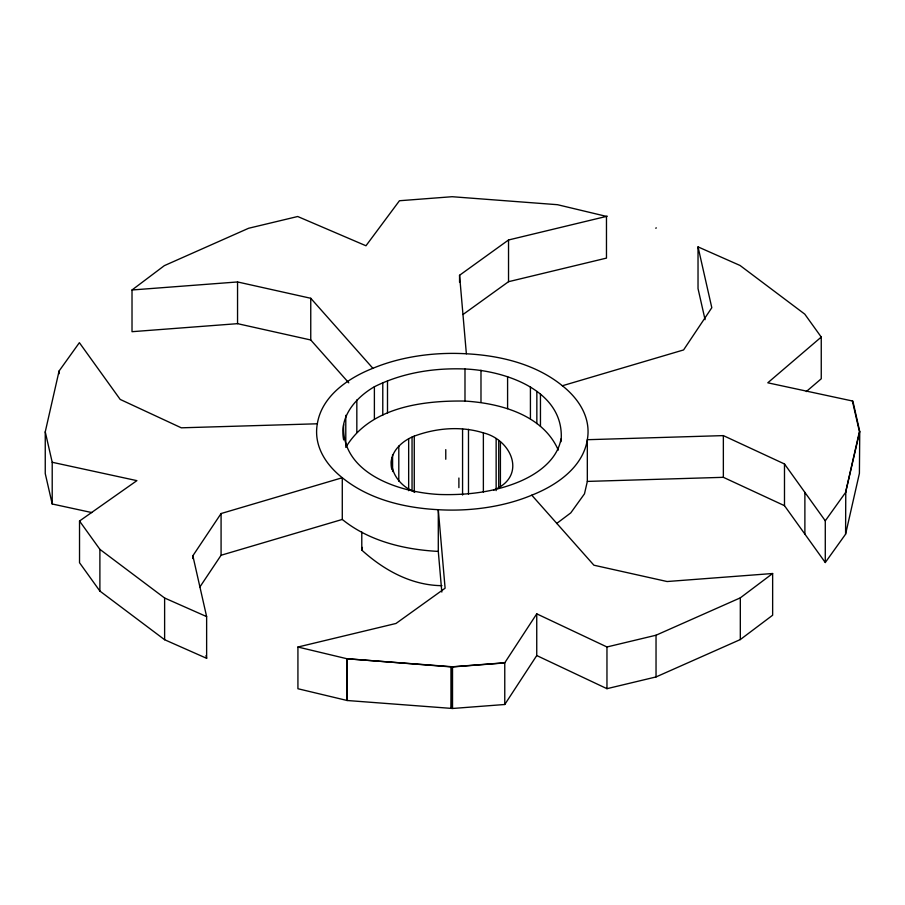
<?xml version="1.0" encoding="UTF-8"?>
<svg xmlns="http://www.w3.org/2000/svg" width="905" height="905" viewBox="0 0 905 905"><rect width="100%" height="100%" fill="white"/><g stroke="black" fill="none" stroke-linecap="round" stroke-linejoin="round"><path stroke-width="1.36" d="M91.812 512.569L52.207 503.983L45.25 473.564L45.25 431.855L59.074 371.027L79.38 342.678L120.184 399.422L181.294 427.816L317.327 423.789A135.535 78.249 0 0 0 342.282 477.738L342.282 519.447C369.036 541.167 404.433 549.652 438.292 551.405L441.821 592.062M556.62 523.531L570.772 512.886L584.483 493.825L587.334 481.415L723.355 477.32L784.488 505.68L825.281 562.525L825.281 520.805L845.587 492.467L859.411 431.628L852.397 400.983M825.281 562.525L845.587 534.176L859.411 473.338L859.75 431.515L852.861 401.085L767.779 382.804L821.254 337.067L804.771 314.137L740.041 265.47L698.027 246.884L698.027 288.593L705.074 319.68M317.327 423.789C321.773 396.005 348.357 377.973 372.883 368.301A135.931 78.475 0 0 1 466.369 353.787C500.227 355.541 535.624 364.036 562.378 385.756A135.535 78.249 0 0 1 587.322 439.694L587.334 481.415M343.662 439.898C338.968 416.73 355.654 397.657 374.387 386.74C402.374 372.769 433.914 367.781 464.989 368.991C505.646 370.665 566.021 390.915 560.998 441.719M441.968 585.671C411.436 585.411 383.935 570.173 361.785 550.116L362.407 547.412M391.808 469.356C387.917 453.778 400.949 441.267 414.264 436.131C436.131 427.997 460.894 425.859 483.372 432.873C511.959 439.819 527.208 476.369 493.745 490.035M560.998 438.936C557.197 460.634 536.416 474.854 517.162 482.546C492.58 492.377 465.973 495.284 439.672 494.492C400.225 492.659 340.631 473.768 343.662 424.558M845.587 492.467L859.75 431.515M536.744 613.839L536.744 655.548L606.961 688.682L656.034 676.94L740.313 639.564L772.644 615.219L772.644 573.51L740.313 597.854L656.034 635.22L606.961 646.973L536.744 613.839L504.673 662.924L451.934 666.962L346.898 658.727L346.898 700.436M192.856 558.555L192.856 555.783L221.08 513.542L342.282 477.738C369.036 499.458 404.433 507.943 438.292 509.696L445.102 588.216L395.994 623.466L297.926 647.03L297.926 688.739L347.158 700.504L452.523 708.479L504.764 704.497L536.744 655.548M199.915 586.926L221.08 555.251L221.08 513.542M345.789 447.398C369.794 407.25 422.33 400.406 464.989 401.073C500.295 403.257 542.819 414.795 558.283 450.09M656.385 227.924L655.695 228.151M806.276 391.582L821.254 378.776L821.254 337.067M348.776 382.838L310.754 339.986L237.551 323.662L132.017 331.694L132.017 289.985L164.348 265.64L248.615 228.264L297.7 216.51L365.971 245.764L399.456 200.74L452.138 196.713L557.503 204.7L606.474 216.397L606.474 258.106L508.531 281.693L462.975 314.521M459.559 282.224L459.559 275.278L508.531 239.983L607.266 216.205M192.856 555.783L206.634 616.61L206.634 658.32L164.62 639.722L99.889 591.067L79.527 562.729L79.527 521.02L136.881 480.646L52.207 462.274L45.25 431.855M438.292 551.405L438.292 509.696A135.931 78.475 0 0 0 531.778 495.182C556.303 485.51 582.888 467.489 587.334 439.706L723.355 435.61L784.488 463.971L825.281 520.805M562.378 385.756L683.58 349.941L711.805 307.711L698.027 246.884M221.08 555.251L342.282 519.447M297.926 647.03L347.158 658.795L452.523 666.77L504.764 662.788L504.764 704.497M132.017 289.985L237.551 281.953L310.754 298.277L372.883 368.301M772.644 573.51L667.109 581.53L593.906 565.206L531.778 495.193M451.912 708.434L451.934 666.962L450.962 666.646L450.962 708.355M414.897 491.958C401.175 487.003 389.795 473.247 391.808 458.088M79.527 521.02L99.889 549.358L164.62 598.013L206.634 616.61M845.768 492.399L845.587 534.176M451.934 666.962L451.595 708.411M206.023 655.616L206.634 658.32M459.559 275.278L466.369 353.787M804.884 492.388L804.884 534.097M784.488 463.971L784.488 505.68M740.313 597.854L740.313 639.564M723.355 435.61L723.355 477.32M656.034 635.22L656.034 676.94M606.961 646.973L606.961 688.682M540.455 394.218L540.455 426.3M536.846 391.492L536.846 423.585M530.421 386.661L530.421 418.744M508.531 239.983L508.531 281.693M507.592 376.548L507.592 408.63M500.408 441.731L500.408 486.788M498.723 440.464L498.723 488.327M496.144 438.529L496.144 490.623M483.372 432.873L483.372 492.003M480.985 370.202L480.985 402.284M468.485 429.321L468.485 494.073M464.989 368.991L464.989 401.073M462.568 428.868L462.568 495.035M458.892 478.021L458.892 487.648M452.523 666.77L452.523 708.479M445.769 449.627L445.769 459.254M414.264 436.131L414.264 492.444M412.047 437.115L412.047 490.612M408.664 438.62L408.664 490.702M398.8 446.029L398.8 481.222M392.589 454.661L392.589 471.562M387.498 380.937L387.498 413.019M382.781 383.03L382.781 415.112M374.387 386.74L374.387 418.834M361.785 532.038L361.785 550.116M356.83 399.942L356.83 432.036M347.158 658.795L347.158 700.504M345.789 415.316L345.789 446.007M310.754 298.277L310.754 339.986M237.551 281.953L237.551 323.662M164.62 598.013L164.62 639.722M99.889 549.358L99.889 591.067M59.074 371.027L59.074 373.799M52.207 462.274L52.207 503.983"/></g></svg>
